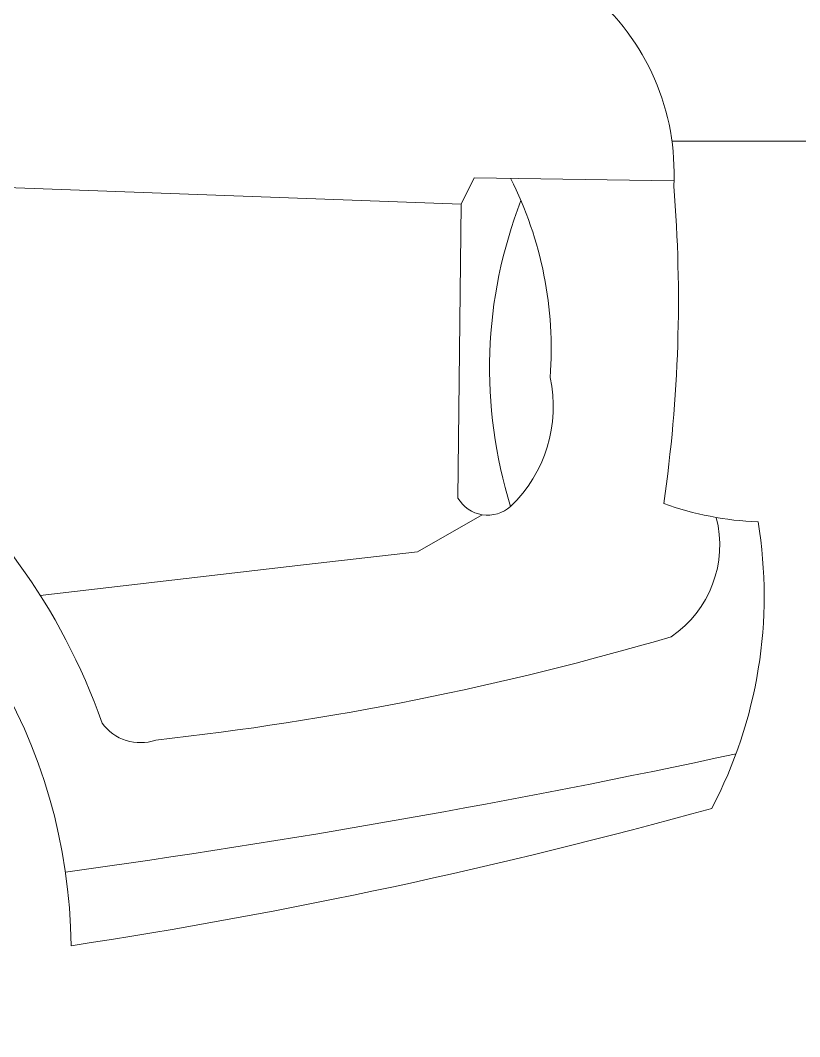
# Model space of a CAD drawing. Header units: millimetres. Extents: x 485872 to 486142, y -52344 to -52207.
# Drawn here: x 486060.312 to 486060.97, y -52337.533 to -52336.675 of the extents above; entities that cross this region are included whole.
import ezdxf

# ---------------------------------------------------------------- set-up
doc = ezdxf.new("R2010")
doc.units = ezdxf.units.MM
doc.header["$LTSCALE"] = 15
doc.layers.add('251', color=251, linetype='Continuous')
doc.layers.add('G', color=8, linetype='Continuous')

msp = doc.modelspace()

# ---------------------------------------------------------------- linework, layer by layer
at = {"layer": '251', "lineweight": 5}
for points in [[(486059.05974, -52336.07153, -0.016979), (486060.43182, -52336.12075, -0.007164), (486060.48119, -52336.17584, 0.152641), (486060.46196, -52336.18793, -0.043639), (486060.79212, -52336.65047, -0.23675), (486060.86337, -52336.81448, -0.05669), (486060.85487, -52337.08241, 0.077882), (486060.9345, -52337.09791, -0.163522), (486060.89544, -52337.33976, -0.030112), (486060.35465, -52337.45573, 1.055419), (486059.43313, -52337.51327, -0.375067), (486059.37618, -52337.52765, 0.127865), (486059.34972, -52337.5012, -0.000326), (486059.05974, -52337.50284, -0.000326)], [(486060.68406, -52336.82987), (486060.68118, -52337.0778, 0.475427), (486060.7257, -52337.08491, 0.261517), (486060.75903, -52336.97594, 0.136349), (486060.72571, -52336.80794, 4.5823)], [(486059.4276, -52337.19289, -0.652523), (486060.38082, -52337.26783, 0.329391), (486060.42614, -52337.28216, 0.044283), (486060.86123, -52337.19492, 0.31699), (486060.89926, -52337.09422, 36.745133)]]:
    msp.add_lwpolyline(points, format="xyb", dxfattribs=at)
for points in [[(486059.05974, -52336.79406), (486059.83223, -52336.79855), (486060.68406, -52336.82987), (486060.69483, -52336.80744), (486060.86356, -52336.81018)], [(486060.3286, -52337.16), (486060.55075, -52337.13428), (486060.64712, -52337.12312), (486060.70174, -52337.09194)]]:
    msp.add_lwpolyline(points, dxfattribs=at)
for centre, radius, start, end in [((486061.09829, -52336.96827), 0.39042, 158.74363, 197.38362), ((486059.31183, -52329.85317), 7.61152, 277.838653, 282.166033)]:
    msp.add_arc(centre, radius, start, end, dxfattribs=at)
at = {"layer": 'G', "lineweight": 0}
msp.add_lwpolyline([(486060.86186, -52336.77664), (486063.40709, -52336.77664)], dxfattribs=at)

doc.saveas('drawing.dxf')
